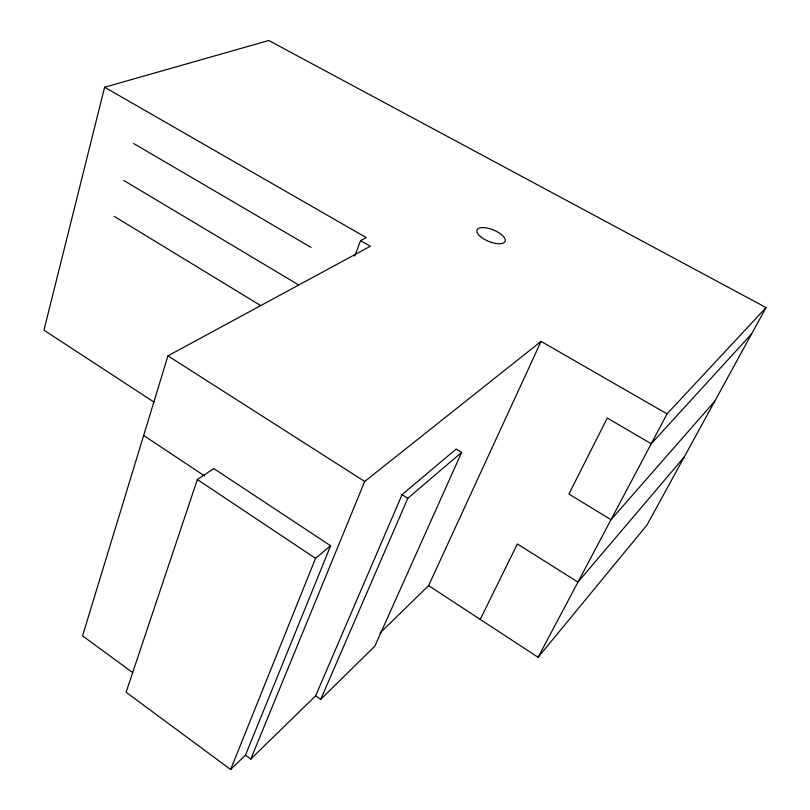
<?xml version="1.0" encoding="UTF-8"?>
<svg xmlns="http://www.w3.org/2000/svg" width="810" height="810" viewBox="0 0 810 810"><rect width="100%" height="100%" fill="white"/><g stroke="black" fill="none" stroke-linecap="round" stroke-linejoin="round"><path stroke-width="1.21" d="M379.92 633.116L428.611 585.62L538.103 657.295L646.967 525.042L766.037 307.567L268.788 40.5L104.611 87.237L43.963 330.176L154.062 402.135M354.861 256.041L360.531 240.641L370.281 246.27L167.933 355.853L82.549 635.86L132.881 672.725M197.356 479.53L126.097 692.236L230.637 769.5L245.46 755.173L330.632 545.778L213.769 468.534L197.356 479.53L315.546 558.353L330.632 545.778M230.637 769.5L315.546 558.353M245.46 755.173L250.796 759.071L364.702 481.464L541.07 341.385L667.055 413.89L766.037 307.567M315.627 695.831L402.043 494.667L456.162 449.054L461.619 452.415L374.838 646.147L320.719 699.415L315.627 695.831L250.796 759.071M320.719 699.415L407.774 498.312L461.619 452.415M428.611 585.62L541.07 341.385M480.219 619.407L517.377 543.966L577.945 582.096L684.187 457.053M538.103 657.295L667.055 413.89M714.784 401.183L611.003 519.696L568.914 494.049L607.277 418.031L651.24 443.748L751.65 333.841M360.531 240.641L366.252 237.613L104.611 87.237M133.701 143.532L311.091 247.425M123.859 180.498L298.09 284.604M114.291 216.402L260.699 305.583M402.043 494.667L407.774 498.312M167.933 355.853L364.702 481.464M143.664 435.456L204.697 476.017M481.353 237.31A15.167 6.186 22.1 0 0 504.934 241.704A15.167 6.186 22.1 0 0 486.84 227.995A15.167 6.186 22.1 0 0 481.353 237.31"/></g></svg>
